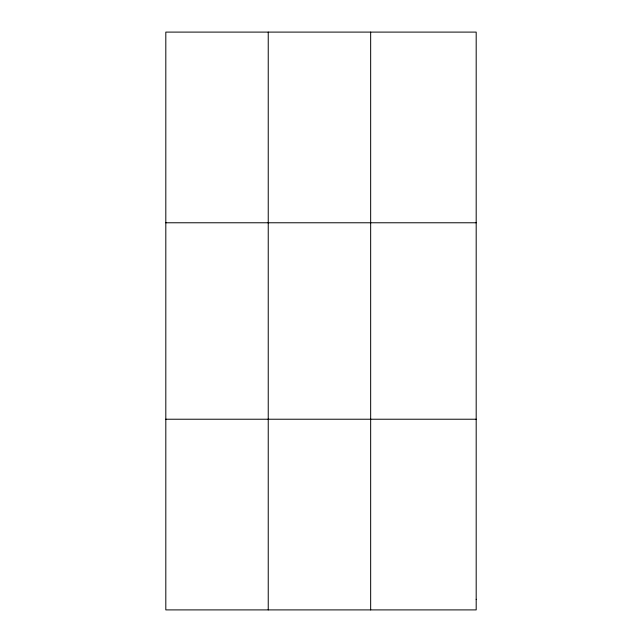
<?xml version="1.0" encoding="UTF-8"?>
<svg xmlns="http://www.w3.org/2000/svg" width="642" height="642" viewBox="0 0 642 642"><rect width="100%" height="100%" fill="white"/><g stroke="black" fill="none" stroke-linecap="round" stroke-linejoin="round"><path stroke-width="0.96" d="M268.236 32.1L268.236 609.9M370.659 32.1L370.659 609.9M165.813 222.774L476.187 222.774M165.813 419.226L476.187 419.226M476.187 599.307L476.187 609.9L165.813 609.9L165.813 32.1L476.187 32.1L476.187 599.307"/></g></svg>
